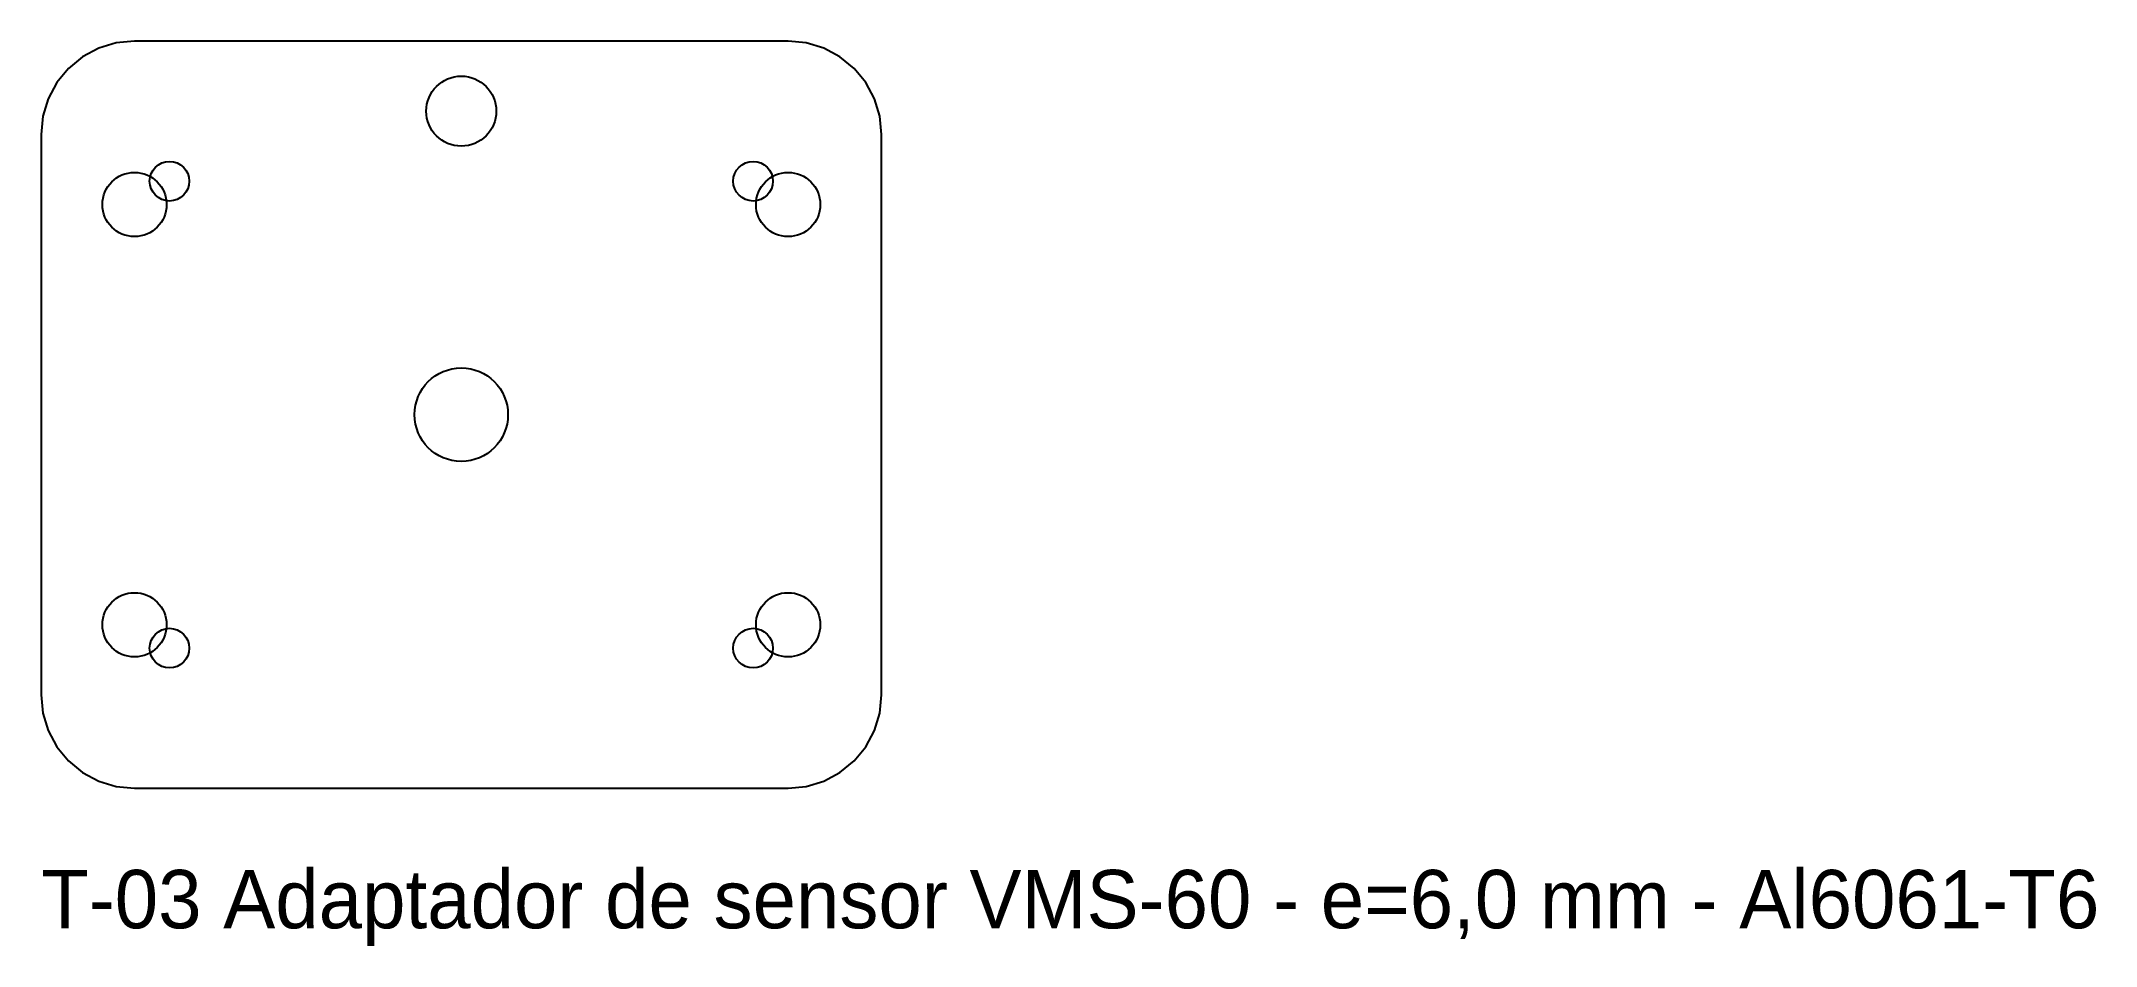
# Model space of a CAD drawing. Header units: millimetres. Extents: x 0 to 176, y -14 to 64.
import ezdxf

# ---------------------------------------------------------------- set-up
doc = ezdxf.new("R2010")
doc.units = ezdxf.units.MM

msp = doc.modelspace()

# ---------------------------------------------------------------- linework, layer by layer
at = {"layer": 'CORTE'}
msp.add_lwpolyline([(64, 0), (65.5607, 0.1537), (67.0615, 0.609), (68.4446, 1.3482), (69.6569, 2.3431), (70.6518, 3.5554), (71.391, 4.9385), (71.8463, 6.4393), (72, 8), (72, 56), (71.8463, 57.5607), (71.391, 59.0615), (70.6518, 60.4446), (69.6569, 61.6569), (68.4446, 62.6518), (67.0615, 63.391), (65.5607, 63.8463), (64, 64), (8, 64), (6.4393, 63.8463), (4.9385, 63.391), (3.5554, 62.6518), (2.3431, 61.6569), (1.3482, 60.4446), (0.609, 59.0615), (0.1537, 57.5607), (0, 56), (0, 8), (0.1537, 6.4393), (0.609, 4.9385), (1.3482, 3.5554), (2.3431, 2.3431), (3.5554, 1.3482), (4.9385, 0.609), (6.4393, 0.1537), (8, 0)], close=True, dxfattribs=at)
at = {"layer": 'FUROS'}
for centre, radius in [((36, 58), 3), ((11, 52), 1.7), ((61, 52), 1.7), ((8, 50), 2.75), ((64, 50), 2.75), ((36, 32), 4), ((8, 14), 2.75), ((64, 14), 2.75), ((11, 12), 1.7), ((61, 12), 1.7)]:
    msp.add_circle(centre, radius, dxfattribs=at)

# ---------------------------------------------------------------- texts
at = {"layer": 'GRAVAR-NAO'}
msp.add_text('T-03 Adaptador de sensor VMS-60 - e=6,0 mm - Al6061-T6', height=5, dxfattribs=at).set_placement((0, -12))

doc.saveas('drawing.dxf')
